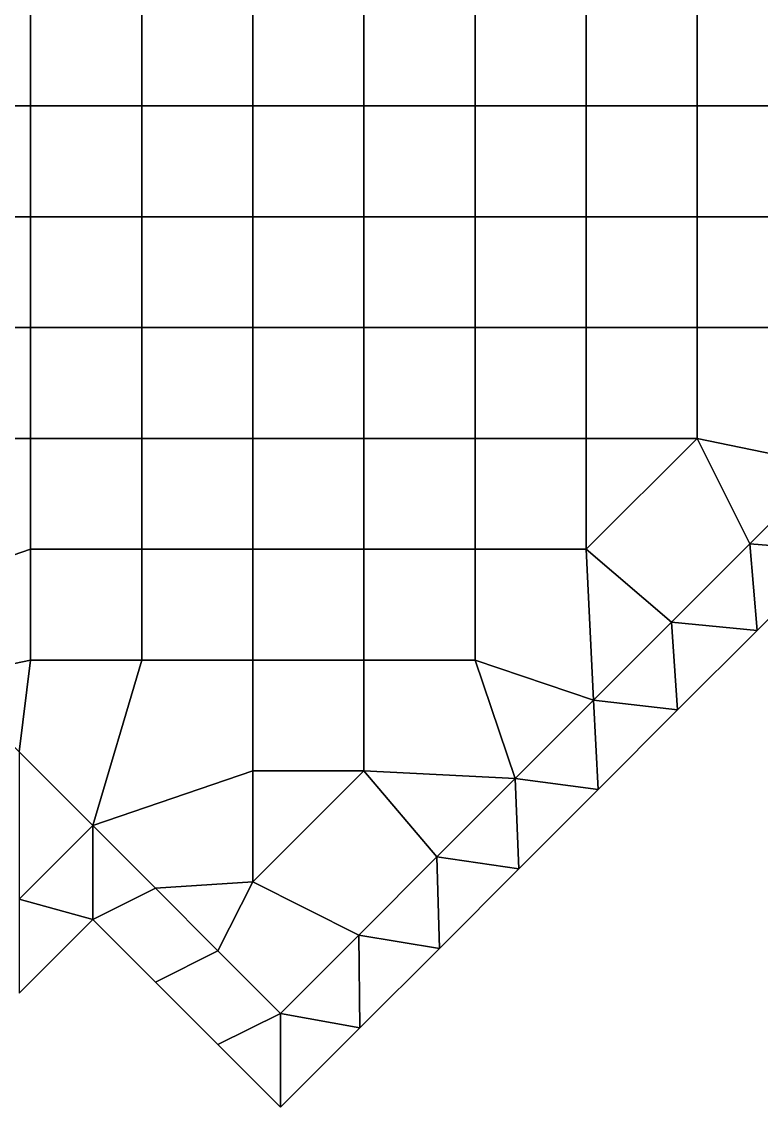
# Model space of a CAD drawing. Extents: x -13 to 39.3, y -26.5 to 20.6.
# Drawn here: x 2.063 to 5.406, y -25.032 to -20.128 of the extents above; entities that cross this region are included whole.
import ezdxf

# ---------------------------------------------------------------- set-up
doc = ezdxf.new("R2010")
doc.units = 0
doc.layers.add('BARS', color=1, linetype='CONTINUOUS')
doc.layers.add('FACES', color=5, linetype='CONTINUOUS')

msp = doc.modelspace()

# ---------------------------------------------------------------- linework, layer by layer
at = {"layer": 'BARS'}
for p, q in [((5.35416, -22.486), (5.70772, -22.1324)), ((5.35416, -22.486, 3.3), (5.70772, -22.1324, 3.3)), ((5.00061, -22.8395), (5.35416, -22.486)), ((5.00061, -22.8395, 3.3), (5.35416, -22.486, 3.3)), ((5.3868, -22.8776), (5.74579, -22.5186)), ((5.3868, -22.8776, 3.3), (5.74579, -22.5186, 3.3)), ((4.64706, -23.1931), (5.00061, -22.8395)), ((4.64706, -23.1931, 3.3), (5.00061, -22.8395, 3.3)), ((5.02781, -23.2366), (5.3868, -22.8776)), ((5.02781, -23.2366, 3.3), (5.3868, -22.8776, 3.3)), ((4.2935, -23.5467), (4.64706, -23.1931)), ((4.2935, -23.5467, 3.3), (4.64706, -23.1931, 3.3)), ((4.66881, -23.5956), (5.02781, -23.2366)), ((4.66881, -23.5956, 3.3), (5.02781, -23.2366, 3.3)), ((3.93995, -23.9002), (4.2935, -23.5467)), ((3.93995, -23.9002, 3.3), (4.2935, -23.5467, 3.3)), ((4.30982, -23.9546), (4.66881, -23.5956)), ((4.30982, -23.9546, 3.3), (4.66881, -23.5956, 3.3)), ((2.05096, -24.0921), (2.38431, -23.7588)), ((2.05096, -24.0921, 3.3), (2.38431, -23.7588, 3.3)), ((2.38431, -23.7588), (2.66716, -24.0416)), ((2.38431, -23.7588), (2.38431, -23.7588, 0.66)), ((2.38431, -23.7588, 0.66), (2.38431, -23.7588, 1.32)), ((2.38431, -23.7588, 1.32), (2.38431, -23.7588, 1.98)), ((2.38431, -23.7588, 1.98), (2.38431, -23.7588, 2.64)), ((2.38431, -23.7588, 2.64), (2.38431, -23.7588, 3.3)), ((2.38431, -23.7588, 3.3), (2.66716, -24.0416, 3.3)), ((3.5864, -24.2538), (3.93995, -23.9002)), ((3.5864, -24.2538, 3.3), (3.93995, -23.9002, 3.3)), ((3.95083, -24.3136), (4.30982, -23.9546)), ((3.95083, -24.3136, 3.3), (4.30982, -23.9546, 3.3)), ((2.66716, -24.0416), (2.95, -24.3245)), ((2.66716, -24.0416, 3.3), (2.95, -24.3245, 3.3)), ((2.05096, -24.5164), (2.38431, -24.1831)), ((2.05096, -24.5164, 3.3), (2.38431, -24.1831, 3.3)), ((2.38431, -24.1831), (2.66716, -24.4659)), ((2.38431, -24.1831, 3.3), (2.66716, -24.4659, 3.3)), ((3.23284, -24.6073), (3.5864, -24.2538)), ((3.23284, -24.6073, 3.3), (3.5864, -24.2538, 3.3)), ((3.59184, -24.6726), (3.95083, -24.3136)), ((3.59184, -24.6726, 3.3), (3.95083, -24.3136, 3.3)), ((2.95, -24.3245), (3.23284, -24.6073)), ((2.95, -24.3245, 3.3), (3.23284, -24.6073, 3.3)), ((2.66716, -24.4659), (2.95, -24.7487)), ((2.66716, -24.4659, 3.3), (2.95, -24.7487, 3.3)), ((3.23284, -25.0316), (3.59184, -24.6726)), ((3.23284, -25.0316, 3.3), (3.59184, -24.6726, 3.3)), ((2.95, -24.7487), (3.23284, -25.0316)), ((2.95, -24.7487, 3.3), (3.23284, -25.0316, 3.3))]:
    msp.add_line(p, q, dxfattribs=at)
at = {"layer": 'FACES'}
for points in [[(2.1035, -20.0073), (1.60139, -20.0073), (1.60139, -20.508), (2.1035, -20.508)], [(2.1035, -20.0073, 3.3), (1.60139, -20.0073, 3.3), (1.60139, -20.508, 3.3), (2.1035, -20.508, 3.3)], [(2.60562, -20.0073), (2.1035, -20.0073), (2.1035, -20.508), (2.60562, -20.508)], [(2.60562, -20.0073, 3.3), (2.1035, -20.0073, 3.3), (2.1035, -20.508, 3.3), (2.60562, -20.508, 3.3)], [(3.10773, -20.0073), (2.60562, -20.0073), (2.60562, -20.508), (3.10773, -20.508)], [(3.10773, -20.0073, 3.3), (2.60562, -20.0073, 3.3), (2.60562, -20.508, 3.3), (3.10773, -20.508, 3.3)], [(3.60984, -20.0073), (3.10773, -20.0073), (3.10773, -20.508), (3.60984, -20.508)], [(3.60984, -20.0073, 3.3), (3.10773, -20.0073, 3.3), (3.10773, -20.508, 3.3), (3.60984, -20.508, 3.3)], [(4.11196, -20.0073), (3.60984, -20.0073), (3.60984, -20.508), (4.11196, -20.508)], [(4.11196, -20.0073, 3.3), (3.60984, -20.0073, 3.3), (3.60984, -20.508, 3.3), (4.11196, -20.508, 3.3)], [(4.61407, -20.0073), (4.11196, -20.0073), (4.11196, -20.508), (4.61407, -20.508)], [(4.61407, -20.0073, 3.3), (4.11196, -20.0073, 3.3), (4.11196, -20.508, 3.3), (4.61407, -20.508, 3.3)], [(5.11618, -20.0073), (4.61407, -20.0073), (4.61407, -20.508), (5.11618, -20.508)], [(5.11618, -20.0073, 3.3), (4.61407, -20.0073, 3.3), (4.61407, -20.508, 3.3), (5.11618, -20.508, 3.3)], [(5.6183, -20.0073), (5.11618, -20.0073), (5.11618, -20.508), (5.6183, -20.508)], [(5.6183, -20.0073, 3.3), (5.11618, -20.0073, 3.3), (5.11618, -20.508, 3.3), (5.6183, -20.508, 3.3)], [(2.1035, -20.508), (1.60139, -20.508), (1.60139, -21.0087), (2.1035, -21.0087)], [(2.1035, -20.508, 3.3), (1.60139, -20.508, 3.3), (1.60139, -21.0087, 3.3), (2.1035, -21.0087, 3.3)], [(2.60562, -20.508), (2.1035, -20.508), (2.1035, -21.0087), (2.60562, -21.0087)], [(2.60562, -20.508, 3.3), (2.1035, -20.508, 3.3), (2.1035, -21.0087, 3.3), (2.60562, -21.0087, 3.3)], [(3.10773, -20.508), (2.60562, -20.508), (2.60562, -21.0087), (3.10773, -21.0087)], [(3.10773, -20.508, 3.3), (2.60562, -20.508, 3.3), (2.60562, -21.0087, 3.3), (3.10773, -21.0087, 3.3)], [(3.60984, -20.508), (3.10773, -20.508), (3.10773, -21.0087), (3.60984, -21.0087)], [(3.60984, -20.508, 3.3), (3.10773, -20.508, 3.3), (3.10773, -21.0087, 3.3), (3.60984, -21.0087, 3.3)], [(4.11196, -20.508), (3.60984, -20.508), (3.60984, -21.0087), (4.11196, -21.0087)], [(4.11196, -20.508, 3.3), (3.60984, -20.508, 3.3), (3.60984, -21.0087, 3.3), (4.11196, -21.0087, 3.3)], [(4.61407, -20.508), (4.11196, -20.508), (4.11196, -21.0087), (4.61407, -21.0087)], [(4.61407, -20.508, 3.3), (4.11196, -20.508, 3.3), (4.11196, -21.0087, 3.3), (4.61407, -21.0087, 3.3)], [(5.11618, -20.508), (4.61407, -20.508), (4.61407, -21.0087), (5.11618, -21.0087)], [(5.11618, -20.508, 3.3), (4.61407, -20.508, 3.3), (4.61407, -21.0087, 3.3), (5.11618, -21.0087, 3.3)], [(5.6183, -20.508), (5.11618, -20.508), (5.11618, -21.0087), (5.6183, -21.0087)], [(5.6183, -20.508, 3.3), (5.11618, -20.508, 3.3), (5.11618, -21.0087, 3.3), (5.6183, -21.0087, 3.3)], [(2.1035, -21.0087), (1.60139, -21.0087), (1.60139, -21.5094), (2.1035, -21.5094)], [(2.1035, -21.0087, 3.3), (1.60139, -21.0087, 3.3), (1.60139, -21.5094, 3.3), (2.1035, -21.5094, 3.3)], [(2.60562, -21.0087), (2.1035, -21.0087), (2.1035, -21.5094), (2.60562, -21.5094)], [(2.60562, -21.0087, 3.3), (2.1035, -21.0087, 3.3), (2.1035, -21.5094, 3.3), (2.60562, -21.5094, 3.3)], [(3.10773, -21.0087), (2.60562, -21.0087), (2.60562, -21.5094), (3.10773, -21.5094)], [(3.10773, -21.0087, 3.3), (2.60562, -21.0087, 3.3), (2.60562, -21.5094, 3.3), (3.10773, -21.5094, 3.3)], [(3.60984, -21.0087), (3.10773, -21.0087), (3.10773, -21.5094), (3.60984, -21.5094)], [(3.60984, -21.0087, 3.3), (3.10773, -21.0087, 3.3), (3.10773, -21.5094, 3.3), (3.60984, -21.5094, 3.3)], [(4.11196, -21.0087), (3.60984, -21.0087), (3.60984, -21.5094), (4.11196, -21.5094)], [(4.11196, -21.0087, 3.3), (3.60984, -21.0087, 3.3), (3.60984, -21.5094, 3.3), (4.11196, -21.5094, 3.3)], [(4.61407, -21.0087), (4.11196, -21.0087), (4.11196, -21.5094), (4.61407, -21.5094)], [(4.61407, -21.0087, 3.3), (4.11196, -21.0087, 3.3), (4.11196, -21.5094, 3.3), (4.61407, -21.5094, 3.3)], [(5.11618, -21.0087), (4.61407, -21.0087), (4.61407, -21.5094), (5.11618, -21.5094)], [(5.11618, -21.0087, 3.3), (4.61407, -21.0087, 3.3), (4.61407, -21.5094, 3.3), (5.11618, -21.5094, 3.3)], [(5.6183, -21.0087), (5.11618, -21.0087), (5.11618, -21.5094), (5.6183, -21.5094)], [(5.6183, -21.0087, 3.3), (5.11618, -21.0087, 3.3), (5.11618, -21.5094, 3.3), (5.6183, -21.5094, 3.3)], [(2.1035, -21.5094), (1.60139, -21.5094), (1.60139, -22.0101), (2.1035, -22.0101)], [(2.1035, -21.5094, 3.3), (1.60139, -21.5094, 3.3), (1.60139, -22.0101, 3.3), (2.1035, -22.0101, 3.3)], [(2.60562, -21.5094), (2.1035, -21.5094), (2.1035, -22.0101), (2.60562, -22.0101)], [(2.60562, -21.5094, 3.3), (2.1035, -21.5094, 3.3), (2.1035, -22.0101, 3.3), (2.60562, -22.0101, 3.3)], [(3.10773, -21.5094), (2.60562, -21.5094), (2.60562, -22.0101), (3.10773, -22.0101)], [(3.10773, -21.5094, 3.3), (2.60562, -21.5094, 3.3), (2.60562, -22.0101, 3.3), (3.10773, -22.0101, 3.3)], [(3.60984, -21.5094), (3.10773, -21.5094), (3.10773, -22.0101), (3.60984, -22.0101)], [(3.60984, -21.5094, 3.3), (3.10773, -21.5094, 3.3), (3.10773, -22.0101, 3.3), (3.60984, -22.0101, 3.3)], [(4.11196, -21.5094), (3.60984, -21.5094), (3.60984, -22.0101), (4.11196, -22.0101)], [(4.11196, -21.5094, 3.3), (3.60984, -21.5094, 3.3), (3.60984, -22.0101, 3.3), (4.11196, -22.0101, 3.3)], [(4.61407, -21.5094), (4.11196, -21.5094), (4.11196, -22.0101), (4.61407, -22.0101)], [(4.61407, -21.5094, 3.3), (4.11196, -21.5094, 3.3), (4.11196, -22.0101, 3.3), (4.61407, -22.0101, 3.3)], [(5.11618, -21.5094), (4.61407, -21.5094), (4.61407, -22.0101), (5.11618, -22.0101)], [(5.11618, -21.5094, 3.3), (4.61407, -21.5094, 3.3), (4.61407, -22.0101, 3.3), (5.11618, -22.0101, 3.3)], [(5.6183, -21.5094), (5.11618, -21.5094), (5.11618, -22.0101), (5.70772, -22.1324)], [(5.6183, -21.5094, 3.3), (5.11618, -21.5094, 3.3), (5.11618, -22.0101, 3.3), (5.70772, -22.1324, 3.3)], [(2.1035, -22.5108), (2.1035, -22.0101), (1.60139, -22.0101), (1.38426, -22.7587)], [(2.1035, -22.5108, 3.3), (2.1035, -22.0101, 3.3), (1.60139, -22.0101, 3.3), (1.38426, -22.7587, 3.3)], [(2.60562, -22.0101), (2.1035, -22.0101), (2.1035, -22.5108), (2.60562, -22.5108)], [(2.60562, -22.0101, 3.3), (2.1035, -22.0101, 3.3), (2.1035, -22.5108, 3.3), (2.60562, -22.5108, 3.3)], [(3.10773, -22.0101), (2.60562, -22.0101), (2.60562, -22.5108), (3.10773, -22.5108)], [(3.10773, -22.0101, 3.3), (2.60562, -22.0101, 3.3), (2.60562, -22.5108, 3.3), (3.10773, -22.5108, 3.3)], [(3.60984, -22.0101), (3.10773, -22.0101), (3.10773, -22.5108), (3.60984, -22.5108)], [(3.60984, -22.0101, 3.3), (3.10773, -22.0101, 3.3), (3.10773, -22.5108, 3.3), (3.60984, -22.5108, 3.3)], [(4.11196, -22.0101), (3.60984, -22.0101), (3.60984, -22.5108), (4.11196, -22.5108)], [(4.11196, -22.0101, 3.3), (3.60984, -22.0101, 3.3), (3.60984, -22.5108, 3.3), (4.11196, -22.5108, 3.3)], [(4.61407, -22.0101), (4.11196, -22.0101), (4.11196, -22.5108), (4.61407, -22.5108)], [(4.61407, -22.0101, 3.3), (4.11196, -22.0101, 3.3), (4.11196, -22.5108, 3.3), (4.61407, -22.5108, 3.3)], [(5.35416, -22.486), (5.11618, -22.0101), (4.61407, -22.5108), (5.00061, -22.8395)], [(5.11618, -22.0101), (4.61407, -22.0101), (4.61407, -22.5108)], [(5.35416, -22.486, 3.3), (5.11618, -22.0101, 3.3), (4.61407, -22.5108, 3.3), (5.00061, -22.8395, 3.3)], [(5.11618, -22.0101, 3.3), (4.61407, -22.0101, 3.3), (4.61407, -22.5108, 3.3)], [(5.70772, -22.1324), (5.11618, -22.0101), (5.35416, -22.486)], [(5.70772, -22.1324, 3.3), (5.11618, -22.0101, 3.3), (5.35416, -22.486, 3.3)], [(5.74579, -22.5186), (5.70772, -22.1324), (5.35416, -22.486)], [(5.35416, -22.486), (5.35416, -22.486, 0.66), (5.70772, -22.1324, 0.66), (5.70772, -22.1324)], [(5.70772, -22.1324, 0.66), (5.35416, -22.486, 0.66), (5.35416, -22.486, 1.32), (5.70772, -22.1324, 1.32)], [(5.70772, -22.1324, 1.32), (5.35416, -22.486, 1.32), (5.35416, -22.486, 1.98), (5.70772, -22.1324, 1.98)], [(5.70772, -22.1324, 1.98), (5.35416, -22.486, 1.98), (5.35416, -22.486, 2.64), (5.70772, -22.1324, 2.64)], [(5.70772, -22.1324, 2.64), (5.35416, -22.486, 2.64), (5.35416, -22.486, 3.3), (5.70772, -22.1324, 3.3)], [(5.74579, -22.5186, 3.3), (5.70772, -22.1324, 3.3), (5.35416, -22.486, 3.3)], [(5.3868, -22.8776), (5.35416, -22.486), (5.00061, -22.8395)], [(5.00061, -22.8395), (5.00061, -22.8395, 0.66), (5.35416, -22.486, 0.66), (5.35416, -22.486)], [(5.35416, -22.486, 0.66), (5.00061, -22.8395, 0.66), (5.00061, -22.8395, 1.32), (5.35416, -22.486, 1.32)], [(5.35416, -22.486, 1.32), (5.00061, -22.8395, 1.32), (5.00061, -22.8395, 1.98), (5.35416, -22.486, 1.98)], [(5.35416, -22.486, 1.98), (5.00061, -22.8395, 1.98), (5.00061, -22.8395, 2.64), (5.35416, -22.486, 2.64)], [(5.35416, -22.486, 2.64), (5.00061, -22.8395, 2.64), (5.00061, -22.8395, 3.3), (5.35416, -22.486, 3.3)], [(5.3868, -22.8776, 3.3), (5.35416, -22.486, 3.3), (5.00061, -22.8395, 3.3)], [(5.74579, -22.5186), (5.35416, -22.486), (5.3868, -22.8776)], [(5.74579, -22.5186, 3.3), (5.35416, -22.486, 3.3), (5.3868, -22.8776, 3.3)], [(2.1035, -23.0116), (2.1035, -22.5108), (1.38426, -22.7587), (1.71761, -23.0921)], [(2.1035, -23.0116, 3.3), (2.1035, -22.5108, 3.3), (1.38426, -22.7587, 3.3), (1.71761, -23.0921, 3.3)], [(2.60562, -22.5108), (2.1035, -22.5108), (2.1035, -23.0116), (2.60562, -23.0116)], [(2.60562, -22.5108, 3.3), (2.1035, -22.5108, 3.3), (2.1035, -23.0116, 3.3), (2.60562, -23.0116, 3.3)], [(3.10773, -22.5108), (2.60562, -22.5108), (2.60562, -23.0116), (3.10773, -23.0116)], [(3.10773, -22.5108, 3.3), (2.60562, -22.5108, 3.3), (2.60562, -23.0116, 3.3), (3.10773, -23.0116, 3.3)], [(3.60984, -22.5108), (3.10773, -22.5108), (3.10773, -23.0116), (3.60984, -23.0116)], [(3.60984, -22.5108, 3.3), (3.10773, -22.5108, 3.3), (3.10773, -23.0116, 3.3), (3.60984, -23.0116, 3.3)], [(4.11196, -22.5108), (3.60984, -22.5108), (3.60984, -23.0116), (4.11196, -23.0116)], [(4.11196, -22.5108, 3.3), (3.60984, -22.5108, 3.3), (3.60984, -23.0116, 3.3), (4.11196, -23.0116, 3.3)], [(4.64706, -23.1931), (4.61407, -22.5108), (4.11196, -22.5108), (4.11196, -23.0116)], [(4.64706, -23.1931, 3.3), (4.61407, -22.5108, 3.3), (4.11196, -22.5108, 3.3), (4.11196, -23.0116, 3.3)], [(5.00061, -22.8395), (4.61407, -22.5108), (4.64706, -23.1931)], [(5.00061, -22.8395, 3.3), (4.61407, -22.5108, 3.3), (4.64706, -23.1931, 3.3)], [(5.00061, -22.8395), (4.64706, -23.1931), (5.02781, -23.2366)], [(4.64706, -23.1931), (4.64706, -23.1931, 0.66), (5.00061, -22.8395, 0.66), (5.00061, -22.8395)], [(5.00061, -22.8395, 0.66), (4.64706, -23.1931, 0.66), (4.64706, -23.1931, 1.32), (5.00061, -22.8395, 1.32)], [(5.00061, -22.8395, 1.32), (4.64706, -23.1931, 1.32), (4.64706, -23.1931, 1.98), (5.00061, -22.8395, 1.98)], [(5.00061, -22.8395, 1.98), (4.64706, -23.1931, 1.98), (4.64706, -23.1931, 2.64), (5.00061, -22.8395, 2.64)], [(5.00061, -22.8395, 2.64), (4.64706, -23.1931, 2.64), (4.64706, -23.1931, 3.3), (5.00061, -22.8395, 3.3)], [(5.00061, -22.8395, 3.3), (4.64706, -23.1931, 3.3), (5.02781, -23.2366, 3.3)], [(5.3868, -22.8776), (5.00061, -22.8395), (5.02781, -23.2366)], [(5.3868, -22.8776, 3.3), (5.00061, -22.8395, 3.3), (5.02781, -23.2366, 3.3)], [(2.05096, -23.4254), (2.1035, -23.0116), (1.71761, -23.0921)], [(2.05096, -23.4254, 3.3), (2.1035, -23.0116, 3.3), (1.71761, -23.0921, 3.3)], [(2.38431, -23.7588), (2.60562, -23.0116), (2.1035, -23.0116), (2.05096, -23.4254)], [(2.38431, -23.7588, 3.3), (2.60562, -23.0116, 3.3), (2.1035, -23.0116, 3.3), (2.05096, -23.4254, 3.3)], [(3.10773, -23.5123), (3.10773, -23.0116), (2.60562, -23.0116), (2.38431, -23.7588)], [(3.10773, -23.5123, 3.3), (3.10773, -23.0116, 3.3), (2.60562, -23.0116, 3.3), (2.38431, -23.7588, 3.3)], [(3.60984, -23.0116), (3.10773, -23.0116), (3.10773, -23.5123), (3.60984, -23.5123)], [(3.60984, -23.0116, 3.3), (3.10773, -23.0116, 3.3), (3.10773, -23.5123, 3.3), (3.60984, -23.5123, 3.3)], [(4.2935, -23.5467), (4.11196, -23.0116), (3.60984, -23.0116), (3.60984, -23.5123)], [(4.2935, -23.5467, 3.3), (4.11196, -23.0116, 3.3), (3.60984, -23.0116, 3.3), (3.60984, -23.5123, 3.3)], [(4.64706, -23.1931), (4.11196, -23.0116), (4.2935, -23.5467)], [(4.64706, -23.1931, 3.3), (4.11196, -23.0116, 3.3), (4.2935, -23.5467, 3.3)], [(4.66881, -23.5956), (4.64706, -23.1931), (4.2935, -23.5467)], [(4.2935, -23.5467), (4.2935, -23.5467, 0.66), (4.64706, -23.1931, 0.66), (4.64706, -23.1931)], [(4.64706, -23.1931, 0.66), (4.2935, -23.5467, 0.66), (4.2935, -23.5467, 1.32), (4.64706, -23.1931, 1.32)], [(4.64706, -23.1931, 1.32), (4.2935, -23.5467, 1.32), (4.2935, -23.5467, 1.98), (4.64706, -23.1931, 1.98)], [(4.64706, -23.1931, 1.98), (4.2935, -23.5467, 1.98), (4.2935, -23.5467, 2.64), (4.64706, -23.1931, 2.64)], [(4.64706, -23.1931, 2.64), (4.2935, -23.5467, 2.64), (4.2935, -23.5467, 3.3), (4.64706, -23.1931, 3.3)], [(4.66881, -23.5956, 3.3), (4.64706, -23.1931, 3.3), (4.2935, -23.5467, 3.3)], [(5.02781, -23.2366), (4.64706, -23.1931), (4.66881, -23.5956)], [(5.02781, -23.2366, 3.3), (4.64706, -23.1931, 3.3), (4.66881, -23.5956, 3.3)], [(2.38431, -23.7588), (2.05096, -23.4254), (2.05096, -24.0921)], [(2.38431, -23.7588, 3.3), (2.05096, -23.4254, 3.3), (2.05096, -24.0921, 3.3)], [(3.10773, -24.013), (3.10773, -23.5123), (2.38431, -23.7588), (2.66716, -24.0416)], [(3.10773, -24.013, 3.3), (3.10773, -23.5123, 3.3), (2.38431, -23.7588, 3.3), (2.66716, -24.0416, 3.3)], [(3.93995, -23.9002), (3.60984, -23.5123), (3.10773, -24.013), (3.5864, -24.2538)], [(3.10773, -24.013), (3.60984, -23.5123), (3.10773, -23.5123)], [(3.93995, -23.9002, 3.3), (3.60984, -23.5123, 3.3), (3.10773, -24.013, 3.3), (3.5864, -24.2538, 3.3)], [(3.10773, -24.013, 3.3), (3.60984, -23.5123, 3.3), (3.10773, -23.5123, 3.3)], [(4.2935, -23.5467), (3.60984, -23.5123), (3.93995, -23.9002)], [(4.2935, -23.5467, 3.3), (3.60984, -23.5123, 3.3), (3.93995, -23.9002, 3.3)], [(4.30982, -23.9546), (4.2935, -23.5467), (3.93995, -23.9002)], [(3.93995, -23.9002), (3.93995, -23.9002, 0.66), (4.2935, -23.5467, 0.66), (4.2935, -23.5467)], [(4.2935, -23.5467, 0.66), (3.93995, -23.9002, 0.66), (3.93995, -23.9002, 1.32), (4.2935, -23.5467, 1.32)], [(4.2935, -23.5467, 1.32), (3.93995, -23.9002, 1.32), (3.93995, -23.9002, 1.98), (4.2935, -23.5467, 1.98)], [(4.2935, -23.5467, 1.98), (3.93995, -23.9002, 1.98), (3.93995, -23.9002, 2.64), (4.2935, -23.5467, 2.64)], [(4.2935, -23.5467, 2.64), (3.93995, -23.9002, 2.64), (3.93995, -23.9002, 3.3), (4.2935, -23.5467, 3.3)], [(4.30982, -23.9546, 3.3), (4.2935, -23.5467, 3.3), (3.93995, -23.9002, 3.3)], [(4.66881, -23.5956), (4.2935, -23.5467), (4.30982, -23.9546)], [(4.66881, -23.5956, 3.3), (4.2935, -23.5467, 3.3), (4.30982, -23.9546, 3.3)], [(2.38431, -24.1831), (2.38431, -23.7588), (2.05096, -24.0921)], [(2.05096, -24.0921), (2.05096, -24.0921, 0.66), (2.38431, -23.7588, 0.66), (2.38431, -23.7588)], [(2.38431, -23.7588, 0.66), (2.05096, -24.0921, 0.66), (2.05096, -24.0921, 1.32), (2.38431, -23.7588, 1.32)], [(2.38431, -23.7588, 1.32), (2.05096, -24.0921, 1.32), (2.05096, -24.0921, 1.98), (2.38431, -23.7588, 1.98)], [(2.38431, -23.7588, 1.98), (2.05096, -24.0921, 1.98), (2.05096, -24.0921, 2.64), (2.38431, -23.7588, 2.64)], [(2.38431, -23.7588, 2.64), (2.05096, -24.0921, 2.64), (2.05096, -24.0921, 3.3), (2.38431, -23.7588, 3.3)], [(2.38431, -24.1831, 3.3), (2.38431, -23.7588, 3.3), (2.05096, -24.0921, 3.3)], [(2.66716, -24.0416), (2.38431, -23.7588), (2.38431, -24.1831)], [(2.66716, -24.0416, 0.66), (2.66716, -24.0416), (2.38431, -23.7588), (2.38431, -23.7588, 0.66)], [(2.66716, -24.0416, 1.32), (2.66716, -24.0416, 0.66), (2.38431, -23.7588, 0.66), (2.38431, -23.7588, 1.32)], [(2.66716, -24.0416, 1.98), (2.66716, -24.0416, 1.32), (2.38431, -23.7588, 1.32), (2.38431, -23.7588, 1.98)], [(2.66716, -24.0416, 2.64), (2.66716, -24.0416, 1.98), (2.38431, -23.7588, 1.98), (2.38431, -23.7588, 2.64)], [(2.66716, -24.0416, 2.64), (2.38431, -23.7588, 2.64), (2.38431, -23.7588, 3.3), (2.66716, -24.0416, 3.3)], [(2.66716, -24.0416, 3.3), (2.38431, -23.7588, 3.3), (2.38431, -24.1831, 3.3)], [(3.93995, -23.9002), (3.5864, -24.2538), (3.95083, -24.3136)], [(3.5864, -24.2538), (3.5864, -24.2538, 0.66), (3.93995, -23.9002, 0.66), (3.93995, -23.9002)], [(3.93995, -23.9002, 0.66), (3.5864, -24.2538, 0.66), (3.5864, -24.2538, 1.32), (3.93995, -23.9002, 1.32)], [(3.93995, -23.9002, 1.32), (3.5864, -24.2538, 1.32), (3.5864, -24.2538, 1.98), (3.93995, -23.9002, 1.98)], [(3.93995, -23.9002, 1.98), (3.5864, -24.2538, 1.98), (3.5864, -24.2538, 2.64), (3.93995, -23.9002, 2.64)], [(3.93995, -23.9002, 2.64), (3.5864, -24.2538, 2.64), (3.5864, -24.2538, 3.3), (3.93995, -23.9002, 3.3)], [(3.93995, -23.9002, 3.3), (3.5864, -24.2538, 3.3), (3.95083, -24.3136, 3.3)], [(4.30982, -23.9546), (3.93995, -23.9002), (3.95083, -24.3136)], [(4.30982, -23.9546, 3.3), (3.93995, -23.9002, 3.3), (3.95083, -24.3136, 3.3)], [(2.95, -24.3245), (3.10773, -24.013), (2.66716, -24.0416)], [(2.95, -24.3245, 3.3), (3.10773, -24.013, 3.3), (2.66716, -24.0416, 3.3)], [(3.5864, -24.2538), (3.10773, -24.013), (2.95, -24.3245), (3.23284, -24.6073)], [(3.5864, -24.2538, 3.3), (3.10773, -24.013, 3.3), (2.95, -24.3245, 3.3), (3.23284, -24.6073, 3.3)], [(2.95, -24.3245), (2.66716, -24.0416), (2.38431, -24.1831), (2.66716, -24.4659)], [(2.95, -24.3245, 3.3), (2.66716, -24.0416, 3.3), (2.38431, -24.1831, 3.3), (2.66716, -24.4659, 3.3)], [(2.95, -24.3245, 0.66), (2.95, -24.3245), (2.66716, -24.0416), (2.66716, -24.0416, 0.66)], [(2.95, -24.3245, 0.66), (2.66716, -24.0416, 0.66), (2.66716, -24.0416, 1.32), (2.95, -24.3245, 1.32)], [(2.95, -24.3245, 1.32), (2.66716, -24.0416, 1.32), (2.66716, -24.0416, 1.98), (2.95, -24.3245, 1.98)], [(2.95, -24.3245, 1.98), (2.66716, -24.0416, 1.98), (2.66716, -24.0416, 2.64), (2.95, -24.3245, 2.64)], [(2.95, -24.3245, 2.64), (2.66716, -24.0416, 2.64), (2.66716, -24.0416, 3.3), (2.95, -24.3245, 3.3)], [(2.38431, -24.1831), (2.05096, -24.0921), (2.05096, -24.5164)], [(2.38431, -24.1831, 3.3), (2.05096, -24.0921, 3.3), (2.05096, -24.5164, 3.3)], [(3.59184, -24.6726), (3.5864, -24.2538), (3.23284, -24.6073)], [(3.23284, -24.6073), (3.23284, -24.6073, 0.66), (3.5864, -24.2538, 0.66), (3.5864, -24.2538)], [(3.5864, -24.2538, 0.66), (3.23284, -24.6073, 0.66), (3.23284, -24.6073, 1.32), (3.5864, -24.2538, 1.32)], [(3.5864, -24.2538, 1.32), (3.23284, -24.6073, 1.32), (3.23284, -24.6073, 1.98), (3.5864, -24.2538, 1.98)], [(3.5864, -24.2538, 1.98), (3.23284, -24.6073, 1.98), (3.23284, -24.6073, 2.64), (3.5864, -24.2538, 2.64)], [(3.5864, -24.2538, 2.64), (3.23284, -24.6073, 2.64), (3.23284, -24.6073, 3.3), (3.5864, -24.2538, 3.3)], [(3.59184, -24.6726, 3.3), (3.5864, -24.2538, 3.3), (3.23284, -24.6073, 3.3)], [(3.95083, -24.3136), (3.5864, -24.2538), (3.59184, -24.6726)], [(3.95083, -24.3136, 3.3), (3.5864, -24.2538, 3.3), (3.59184, -24.6726, 3.3)], [(3.23284, -24.6073), (2.95, -24.3245), (2.66716, -24.4659), (2.95, -24.7487)], [(3.23284, -24.6073, 3.3), (2.95, -24.3245, 3.3), (2.66716, -24.4659, 3.3), (2.95, -24.7487, 3.3)], [(3.23284, -24.6073, 0.66), (3.23284, -24.6073), (2.95, -24.3245), (2.95, -24.3245, 0.66)], [(3.23284, -24.6073, 0.66), (2.95, -24.3245, 0.66), (2.95, -24.3245, 1.32), (3.23284, -24.6073, 1.32)], [(3.23284, -24.6073, 1.32), (2.95, -24.3245, 1.32), (2.95, -24.3245, 1.98), (3.23284, -24.6073, 1.98)], [(3.23284, -24.6073, 1.98), (2.95, -24.3245, 1.98), (2.95, -24.3245, 2.64), (3.23284, -24.6073, 2.64)], [(3.23284, -24.6073, 2.64), (2.95, -24.3245, 2.64), (2.95, -24.3245, 3.3), (3.23284, -24.6073, 3.3)], [(3.23284, -25.0316), (3.23284, -24.6073), (2.95, -24.7487)], [(3.23284, -25.0316, 3.3), (3.23284, -24.6073, 3.3), (2.95, -24.7487, 3.3)], [(3.59184, -24.6726), (3.23284, -24.6073), (3.23284, -25.0316)], [(3.59184, -24.6726, 3.3), (3.23284, -24.6073, 3.3), (3.23284, -25.0316, 3.3)]]:
    msp.add_3dface(points, dxfattribs=at)

doc.saveas('drawing.dxf')
